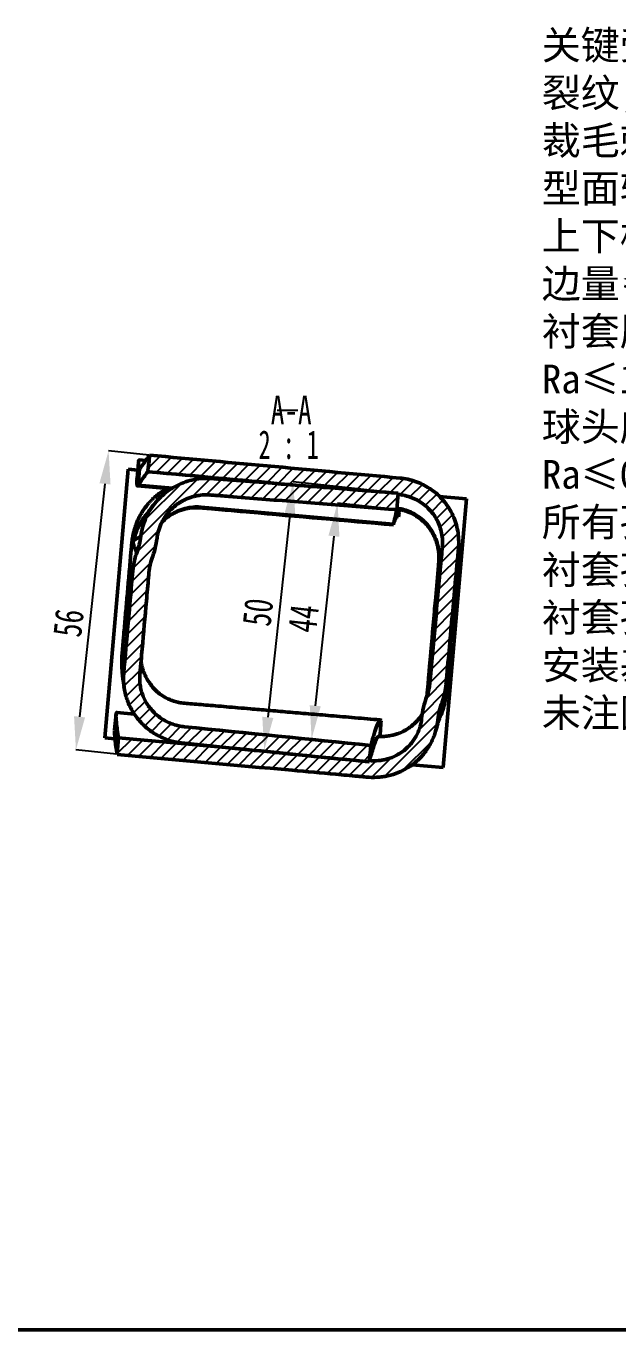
# Model space of a CAD drawing. Header units: millimetres. Extents: x 798 to 1179, y 9 to 280.
# Drawn here: x 965.2 to 1037.7, y 8.7 to 168.2 of the extents above; entities that cross this region are included whole.
import ezdxf

# ---------------------------------------------------------------- set-up
doc = ezdxf.new("R2010")
doc.units = ezdxf.units.MM
doc.header["$PDSIZE"] = -1
doc.layers.add('10', color=7, linetype='Continuous')
doc.layers.add('5', color=7, linetype='Continuous')
doc.styles.add('SLDTEXTSTYLE5', font='TXT', dxfattribs={"width": 0.7})
doc.styles.add('SLDTEXTSTYLE6', font='TXT', dxfattribs={"width": 0.62})
doc.dimstyles.new('SLDDIMSTYLE5', dxfattribs={"dimtxt": 3.5, "dimasz": 4.08, "dimexe": 0, "dimexo": 0.0625, "dimgap": 0.875, "dimtad": 1, "dimlfac": 0.5, "dimrnd": 1e-09, "dimzin": 12, "dimdsep": 46, "dimtxsty": 'SLDTEXTSTYLE5', "dimsah": 1, "dimcen": 0.09, "dimadec": 0, "dimazin": 3, "dimtfac": 1, "dimtofl": 0, "dimtmove": 0, "dimatfit": 3, "dimfxl": 1, "dimfrac": 2, "dimtolj": 1, "dimtzin": 12, "dimarcsym": 0})
pattern_1 = [(45, (789.93, 5.36), (-0.740871, 0.740871), [])]

# ---------------------------------------------------------------- blocks, each defined once
blk = doc.blocks.new('*D28')
at = {"layer": '10', "color": 0, "lineweight": -2, "transparency": 16777216}
for p, q in [((1010.55, 109.03), (1003.36, 109.83)), ((1002.91, 105.77), (1000.63, 85.04)), ((1007.37, 80.19), (1000.18, 80.98))]:
    blk.add_line(p, q, dxfattribs=at)
at = {"layer": '10', "color": 0, "lineweight": 25, "transparency": 16777216}
for points in [[(1002.24, 105.85), (1003.59, 105.7), (1003.36, 109.83)], [(999.95, 85.11), (1001.3, 84.97), (1000.18, 80.98)]]:
    blk.add_solid(points, dxfattribs=at)
at = {"layer": 'Defpoints', "color": 0, "lineweight": 25, "transparency": 16777216}
for p in [(1010.62, 109.03), (1000.18, 80.98), (1007.44, 80.18)]:
    blk.add_point(p, dxfattribs=at)
at = {"layer": '10', "color": 0, "transparency": 16777216, "insert": (997.42, 95.89), "char_height": 3.5, "attachment_point": 2, "rotation": 83.7083, "style": 'SLDTEXTSTYLE5'}
blk.add_mtext('\\A1;44', dxfattribs=at)
blk = doc.blocks.new('*D29')
at = {"layer": '10', "color": 0, "lineweight": -2, "transparency": 16777216}
for p, q in [((1010.72, 111.05), (997.94, 112.44)), ((997.5, 108.38), (994.81, 83.62)), ((1007.15, 78.17), (994.37, 79.56))]:
    blk.add_line(p, q, dxfattribs=at)
at = {"layer": '10', "color": 0, "lineweight": 25, "transparency": 16777216}
for points in [[(996.83, 108.46), (998.18, 108.31), (997.94, 112.44)], [(994.14, 83.69), (995.49, 83.54), (994.37, 79.56)]]:
    blk.add_solid(points, dxfattribs=at)
at = {"layer": 'Defpoints', "color": 0, "lineweight": 25, "transparency": 16777216}
for p in [(1010.79, 111.04), (994.37, 79.56), (1007.21, 78.16)]:
    blk.add_point(p, dxfattribs=at)
at = {"layer": '10', "color": 0, "transparency": 16777216, "insert": (991.83, 96.67), "char_height": 3.5, "attachment_point": 2, "rotation": 83.7992, "style": 'SLDTEXTSTYLE5'}
blk.add_mtext('\\A1;50', dxfattribs=at)
blk = doc.blocks.new('*D30')
at = {"layer": '10', "color": 0, "lineweight": -2, "transparency": 16777216}
for p, q in [((980.29, 115.7), (975.31, 116.24)), ((974.87, 112.18), (971.75, 83.69)), ((976.29, 79.09), (971.31, 79.63))]:
    blk.add_line(p, q, dxfattribs=at)
at = {"layer": '10', "color": 0, "lineweight": 25, "transparency": 16777216}
for points in [[(974.19, 112.26), (975.55, 112.11), (975.31, 116.24)], [(971.08, 83.76), (972.43, 83.61), (971.31, 79.63)]]:
    blk.add_solid(points, dxfattribs=at)
at = {"layer": 'Defpoints', "color": 0, "lineweight": 25, "transparency": 16777216}
for p in [(980.35, 115.69), (971.31, 79.63), (976.35, 79.08)]:
    blk.add_point(p, dxfattribs=at)
at = {"layer": '10', "color": 0, "transparency": 16777216, "insert": (968.63, 95.35), "char_height": 3.5, "attachment_point": 2, "rotation": 83.7607, "style": 'SLDTEXTSTYLE5'}
blk.add_mtext('\\A1;56', dxfattribs=at)

msp = doc.modelspace()

# ---------------------------------------------------------------- hatches: boundary and pattern name
at = {"layer": '10', "linetype": 'Continuous', "lineweight": 25}
h = msp.add_hatch(dxfattribs=at)
h.set_pattern_fill('ANSI31', color=256, scale=0.33, style=0)
h.set_pattern_definition(pattern_1)
edge = h.paths.add_edge_path(flags=0)
edge.add_spline(control_points=[(1016.15658, 85.49277), (1016.7979, 87.21491), (1016.7722, 89.11985), (1016.94016, 90.94983), (1017.13249, 93.04545), (1017.3249, 95.14106), (1017.51764, 97.23664), (1017.77856, 100.0737), (1018.43291, 102.9225), (1018.16658, 105.75905), (1018.08423, 106.63617), (1017.85063, 107.51121), (1017.4842, 108.31237), (1017.11648, 109.11638), (1016.60402, 109.86763), (1015.99015, 110.50388), (1015.37641, 111.13998), (1014.64413, 111.67831), (1013.85483, 112.07618), (1012.24613, 112.8871), (1010.34559, 112.95329), (1008.5516, 113.1179), (1006.76701, 113.28165), (1004.98241, 113.44515), (1003.19778, 113.60843), (1000.65937, 113.84068), (998.12091, 114.07249), (995.58242, 114.30394), (990.50544, 114.76684), (985.42834, 115.22833), (980.35117, 115.68915)], knot_values=[0.062856405, 0.062856405, 0.062856405, 0.062856405, 0.071459493, 0.071459493, 0.071459493, 0.081280724, 0.081280724, 0.081280724, 0.094578604, 0.094578604, 0.094578604, 0.098689117, 0.098689117, 0.098689117, 0.102815397, 0.102815397, 0.102815397, 0.106940355, 0.106940355, 0.106940355, 0.115548135, 0.115548135, 0.115548135, 0.124065869, 0.124065869, 0.124065869, 0.136181327, 0.136181327, 0.136181327, 0.160412244, 0.160412244, 0.160412244, 0.160412244], weights=[1, 1, 1, 1, 1, 1, 1, 1, 1, 1, 1, 1, 1, 1, 1, 1, 1, 1, 1, 1, 1, 1, 1, 1, 1, 1, 1, 1, 1, 1, 1], degree=3, periodic=0)
edge.add_spline(control_points=[(980.35117, 115.68915), (980.31179, 115.35727), (980.27243, 115.02524), (980.23317, 114.6932), (980.21312, 114.5236), (980.19309, 114.35401), (980.17309, 114.18441), (980.1531, 114.0148), (980.13313, 113.8452), (980.11318, 113.67559)], knot_values=[0, 0, 0, 0, 0.001519805, 0.001519805, 0.001519805, 0.002296058, 0.002296058, 0.002296058, 0.00307231, 0.00307231, 0.00307231, 0.00307231], weights=[1, 1, 1, 1, 1, 1, 1, 1, 1, 1], degree=3, periodic=0)
edge.add_spline(control_points=[(980.11318, 113.67559), (985.02327, 113.23111), (989.9333, 112.78605), (994.84322, 112.33969), (996.09998, 112.22544), (997.35673, 112.1111), (998.61347, 111.99667)], knot_values=[0, 0, 0, 0, 0.022409852, 0.022409852, 0.022409852, 0.028145938, 0.028145938, 0.028145938, 0.028145938], weights=[1, 1, 1, 1, 1, 1, 1], degree=3, periodic=0)
edge.add_spline(control_points=[(998.61347, 111.99667), (1002.67123, 111.67865), (1006.72902, 111.36102), (1010.78689, 111.04443)], knot_values=[0.018319877, 0.018319877, 0.018319877, 0.018319877, 0.036820567, 0.036820567, 0.036820567, 0.036820567], weights=[1, 1, 1, 1], degree=3, periodic=0)
edge.add_spline(control_points=[(1010.7869, 111.04443), (1010.78243, 110.99163), (1010.77796, 110.93884), (1010.77348, 110.88604)], knot_values=[0, 0, 0, 0, 0.000240844, 0.000240844, 0.000240844, 0.000240844], weights=[1, 1, 1, 1], degree=3, periodic=0)
edge.add_spline(control_points=[(1010.77348, 110.88604), (1011.37343, 110.83106), (1011.97307, 110.69153), (1012.53089, 110.46396), (1013.14769, 110.21233), (1013.73025, 109.85216), (1014.22962, 109.41126), (1014.72922, 108.97016), (1015.15936, 108.43602), (1015.48265, 107.85322), (1015.80255, 107.27654), (1016.02653, 106.63629), (1016.1369, 105.98612), (1016.52952, 103.67328), (1015.90274, 101.29874), (1015.68772, 98.9627), (1015.34671, 95.25782), (1015.00712, 91.55281), (1014.66677, 87.84787), (1014.61535, 87.28818), (1014.50159, 86.7275), (1014.30481, 86.20103)], knot_values=[0.046646898, 0.046646898, 0.046646898, 0.046646898, 0.049391089, 0.049391089, 0.049391089, 0.052406237, 0.052406237, 0.052406237, 0.055423661, 0.055423661, 0.055423661, 0.05840868, 0.05840868, 0.05840868, 0.069164375, 0.069164375, 0.069164375, 0.086215823, 0.086215823, 0.086215823, 0.088822496, 0.088822496, 0.088822496, 0.088822496], weights=[1, 1, 1, 1, 1, 1, 1, 1, 1, 1, 1, 1, 1, 1, 1, 1, 1, 1, 1, 1, 1, 1], degree=3, periodic=0)
edge.add_spline(control_points=[(1014.30481, 86.20103), (1013.97591, 85.32109), (1013.75669, 84.39237), (1013.65721, 83.45826)], knot_values=[0, 0, 0, 0, 0.004269977, 0.004269977, 0.004269977, 0.004269977], weights=[1, 1, 1, 1], degree=3, periodic=0)
edge.add_spline(control_points=[(1013.65721, 83.45826), (1013.62012, 83.10995), (1013.5506, 82.76359), (1013.45003, 82.42807), (1013.26321, 81.80476), (1012.96344, 81.20576), (1012.57769, 80.68173), (1012.18168, 80.14374), (1011.68315, 79.66953), (1011.12791, 79.29808), (1010.55709, 78.91622), (1009.90923, 78.63211), (1009.24254, 78.46727), (1008.58992, 78.30592), (1007.90082, 78.25718), (1007.23129, 78.31772)], knot_values=[0.085760728, 0.085760728, 0.085760728, 0.085760728, 0.087328025, 0.087328025, 0.087328025, 0.090244349, 0.090244349, 0.090244349, 0.093239855, 0.093239855, 0.093239855, 0.096320522, 0.096320522, 0.096320522, 0.099335425, 0.099335425, 0.099335425, 0.099335425], weights=[1, 1, 1, 1, 1, 1, 1, 1, 1, 1, 1, 1, 1, 1, 1, 1], degree=3, periodic=0)
edge.add_spline(control_points=[(1007.23129, 78.31772), (1007.22567, 78.26642), (1007.22005, 78.21512), (1007.21444, 78.16382)], knot_values=[0.000187644, 0.000187644, 0.000187644, 0.000187644, 0.000422213, 0.000422213, 0.000422213, 0.000422213], weights=[1, 1, 1, 1], degree=3, periodic=0)
edge.add_spline(control_points=[(1007.21444, 78.16382), (1002.10386, 78.68023), (996.99307, 79.19446), (991.88222, 79.70812)], knot_values=[0, 0, 0, 0, 0.023343206, 0.023343206, 0.023343206, 0.023343206], weights=[1, 1, 1, 1], degree=3, periodic=0)
edge.add_spline(control_points=[(991.88222, 79.70812), (986.75753, 80.17309), (981.63289, 80.63868), (976.50828, 81.10457)], knot_values=[0.008442304, 0.008442304, 0.008442304, 0.008442304, 0.031832057, 0.031832057, 0.031832057, 0.031832057], weights=[1, 1, 1, 1], degree=3, periodic=0)
edge.add_spline(control_points=[(976.50828, 81.10457), (976.48381, 80.79382), (976.45935, 80.483), (976.43487, 80.17219), (976.42053, 79.99013), (976.40619, 79.80808), (976.39184, 79.62602), (976.37748, 79.44397), (976.36313, 79.26191), (976.34876, 79.07986)], knot_values=[0, 0, 0, 0, 0.001417172, 0.001417172, 0.001417172, 0.002247259, 0.002247259, 0.002247259, 0.003077346, 0.003077346, 0.003077346, 0.003077346], weights=[1, 1, 1, 1, 1, 1, 1, 1, 1, 1], degree=3, periodic=0)
edge.add_spline(control_points=[(976.34876, 79.07986), (984.35783, 78.3522), (992.36695, 77.6253), (1000.37626, 76.9004), (1002.34529, 76.72219), (1004.31433, 76.5441), (1006.28338, 76.36614), (1007.29553, 76.27466), (1008.33519, 76.22015), (1009.33175, 76.41935), (1010.34163, 76.62121), (1011.32996, 77.02855), (1012.18701, 77.59957), (1012.92911, 78.09399), (1013.59594, 78.7246), (1014.12903, 79.43944), (1014.65466, 80.14428), (1015.06532, 80.95035), (1015.32554, 81.79022), (1015.47318, 82.26675), (1015.57494, 82.75989), (1015.62839, 83.2559)], knot_values=[0, 0, 0, 0, 0.036554736, 0.036554736, 0.036554736, 0.045541455, 0.045541455, 0.045541455, 0.050187763, 0.050187763, 0.050187763, 0.054909408, 0.054909408, 0.054909408, 0.058978813, 0.058978813, 0.058978813, 0.062990143, 0.062990143, 0.062990143, 0.065261565, 0.065261565, 0.065261565, 0.065261565], weights=[1, 1, 1, 1, 1, 1, 1, 1, 1, 1, 1, 1, 1, 1, 1, 1, 1, 1, 1, 1, 1, 1], degree=3, periodic=0)
edge.add_spline(control_points=[(1015.62839, 83.2559), (1015.71047, 84.01762), (1015.88921, 84.77481), (1016.15658, 85.49277)], knot_values=[0, 0, 0, 0, 0.003482393, 0.003482393, 0.003482393, 0.003482393], weights=[1, 1, 1, 1], degree=3, periodic=0)
h = msp.add_hatch(dxfattribs=at)
h.set_pattern_fill('ANSI31', color=256, scale=0.33, style=0)
h.set_pattern_definition(pattern_1)
edge = h.paths.add_edge_path(flags=0)
edge.add_spline(control_points=[(981.2418, 105.55846), (981.28344, 105.89036), (981.35352, 106.21991), (981.45082, 106.53994), (981.64947, 107.19328), (981.96722, 107.82029), (982.37414, 108.36868), (982.78559, 108.92316), (983.30095, 109.4123), (983.87427, 109.79707), (984.48709, 110.20833), (985.18561, 110.51281), (985.90417, 110.68118), (986.61717, 110.84824), (987.36802, 110.8541), (988.09807, 110.79661), (989.69769, 110.67063), (991.29732, 110.54469), (992.89696, 110.41878), (998.80319, 109.95389), (1004.70945, 109.48935), (1010.61587, 109.02687)], knot_values=[0.068331471, 0.068331471, 0.068331471, 0.068331471, 0.069821314, 0.069821314, 0.069821314, 0.072870876, 0.072870876, 0.072870876, 0.075954714, 0.075954714, 0.075954714, 0.079257079, 0.079257079, 0.079257079, 0.08253208, 0.08253208, 0.08253208, 0.089646365, 0.089646365, 0.089646365, 0.11591404, 0.11591404, 0.11591404, 0.11591404], weights=[1, 1, 1, 1, 1, 1, 1, 1, 1, 1, 1, 1, 1, 1, 1, 1, 1, 1, 1, 1, 1, 1], degree=3, periodic=0)
edge.add_spline(control_points=[(1010.61587, 109.02687), (1010.64406, 109.35909), (1010.67224, 109.69135), (1010.70041, 110.02361), (1010.71483, 110.19374), (1010.72925, 110.36388), (1010.74366, 110.53402), (1010.75808, 110.70415), (1010.77249, 110.87429), (1010.7869, 111.04443)], knot_values=[0, 0, 0, 0, 0.001515689, 0.001515689, 0.001515689, 0.00229181, 0.00229181, 0.00229181, 0.00306793, 0.00306793, 0.00306793, 0.00306793], weights=[1, 1, 1, 1, 1, 1, 1, 1, 1, 1], degree=3, periodic=0)
edge.add_spline(control_points=[(1010.78689, 111.04443), (1004.21234, 111.55738), (997.63799, 112.0729), (991.06367, 112.58874), (989.75659, 112.69129), (988.44998, 112.88723), (987.13931, 112.85371), (986.22557, 112.83034), (985.30365, 112.64586), (984.44958, 112.32021), (983.59596, 111.99473), (982.78644, 111.51883), (982.08691, 110.93124), (981.38095, 110.33826), (980.76789, 109.61415), (980.3013, 108.81897), (979.84013, 108.03306), (979.50807, 107.15587), (979.33787, 106.26068), (979.30806, 106.10386), (979.28296, 105.94607), (979.26263, 105.78774)], knot_values=[0, 0, 0, 0, 0.029975137, 0.029975137, 0.029975137, 0.035935029, 0.035935029, 0.035935029, 0.040132738, 0.040132738, 0.040132738, 0.044327354, 0.044327354, 0.044327354, 0.048562794, 0.048562794, 0.048562794, 0.052748463, 0.052748463, 0.052748463, 0.053472427, 0.053472427, 0.053472427, 0.053472427], weights=[1, 1, 1, 1, 1, 1, 1, 1, 1, 1, 1, 1, 1, 1, 1, 1, 1, 1, 1, 1, 1, 1], degree=3, periodic=0)
edge.add_spline(control_points=[(979.26263, 105.78774), (979.17296, 105.08966), (979.00148, 104.39743), (978.75478, 103.73826)], knot_values=[0, 0, 0, 0, 0.003199191, 0.003199191, 0.003199191, 0.003199191], weights=[1, 1, 1, 1], degree=3, periodic=0)
edge.add_spline(control_points=[(978.75478, 103.73826), (977.82939, 101.26568), (978.00947, 98.5085), (977.7754, 95.87882), (977.6536, 94.51041), (977.53176, 93.142), (977.41012, 91.77357), (977.28702, 90.38863), (977.03983, 88.99256), (977.17668, 87.60891), (977.26447, 86.72124), (977.51045, 85.83683), (977.89063, 85.0299), (978.2774, 84.20898), (978.8156, 83.44545), (979.45619, 82.80269), (980.1987, 82.05766), (981.10601, 81.44979), (982.07679, 81.04482), (983.03511, 80.64505), (984.08853, 80.4911), (985.1217, 80.38733), (992.48609, 79.64764), (999.85049, 78.90795), (1007.21443, 78.16375)], knot_values=[0.05019171, 0.05019171, 0.05019171, 0.05019171, 0.062307448, 0.062307448, 0.062307448, 0.068605915, 0.068605915, 0.068605915, 0.074983788, 0.074983788, 0.074983788, 0.079086867, 0.079086867, 0.079086867, 0.083262624, 0.083262624, 0.083262624, 0.088125552, 0.088125552, 0.088125552, 0.092914078, 0.092914078, 0.092914078, 0.126830662, 0.126830662, 0.126830662, 0.126830662], weights=[1, 1, 1, 1, 1, 1, 1, 1, 1, 1, 1, 1, 1, 1, 1, 1, 1, 1, 1, 1, 1, 1, 1, 1, 1], degree=3, periodic=0)
edge.add_spline(control_points=[(1007.21443, 78.16375), (1007.23423, 78.34467), (1007.25404, 78.52552), (1007.27385, 78.70637), (1007.29366, 78.88722), (1007.31348, 79.06807), (1007.3333, 79.24892), (1007.36748, 79.56081), (1007.40169, 79.87269), (1007.43591, 80.18458)], knot_values=[0, 0, 0, 0, 0.000826958, 0.000826958, 0.000826958, 0.001653916, 0.001653916, 0.001653916, 0.003080085, 0.003080085, 0.003080085, 0.003080085], weights=[1, 1, 1, 1, 1, 1, 1, 1, 1, 1], degree=3, periodic=0)
edge.add_spline(control_points=[(1007.43591, 80.18458), (1000.72874, 80.85964), (994.02126, 81.53114), (987.31376, 82.20242), (985.63045, 82.37088), (983.82587, 82.36219), (982.3273, 83.1472), (981.7381, 83.45584), (981.19236, 83.86676), (980.73468, 84.34941), (980.27663, 84.83243), (979.89449, 85.40071), (979.6235, 86.00873), (979.35411, 86.61317), (979.1855, 87.27332), (979.13604, 87.93322), (978.94266, 90.51323), (979.51796, 93.0938), (979.74732, 95.67087), (979.96555, 98.12298), (979.73916, 100.70285), (980.60911, 103.00582)], knot_values=[0, 0, 0, 0, 0.030640947, 0.030640947, 0.030640947, 0.038360137, 0.038360137, 0.038360137, 0.041303301, 0.041303301, 0.041303301, 0.044250512, 0.044250512, 0.044250512, 0.047180571, 0.047180571, 0.047180571, 0.058599174, 0.058599174, 0.058599174, 0.069471112, 0.069471112, 0.069471112, 0.069471112], weights=[1, 1, 1, 1, 1, 1, 1, 1, 1, 1, 1, 1, 1, 1, 1, 1, 1, 1, 1, 1, 1, 1], degree=3, periodic=0)
edge.add_spline(control_points=[(980.60911, 103.00582), (980.9189, 103.82589), (981.13267, 104.68865), (981.2418, 105.55846)], knot_values=[0, 0, 0, 0, 0.003984674, 0.003984674, 0.003984674, 0.003984674], weights=[1, 1, 1, 1], degree=3, periodic=0)

# ---------------------------------------------------------------- linework, layer by layer
at = {"color": 7, "linetype": 'Continuous', "lineweight": 50}
for p, q in [((979.88301, 115.05135), (979.06991, 115.12027)), ((974.85648, 81.10198), (977.72564, 113.97702)), ((978.88345, 113.87597), (977.72564, 113.97702)), ((978.97216, 113.99961), (978.79364, 112.04678)), ((978.96777, 114.84297), (978.79409, 112.85127)), ((979.11274, 113.99659), (978.9446, 112.04486)), ((978.97216, 113.99961), (979.10317, 113.98804)), ((978.8358, 111.93467), (982.98748, 111.56583)), ((983.13448, 111.66942), (978.9446, 112.04486)), ((1010.7869, 111.04443), (1010.77348, 110.88604)), ((1019.14819, 110.36187), (1015.82009, 110.65233)), ((1016.28252, 77.52688), (1019.14819, 110.36187)), ((1010.2242, 107.26489), (1010.20401, 107.16418)), ((1010.57993, 108.18982), (1010.83855, 108.16672)), ((976.22094, 84.00313), (976.03924, 82.0316)), ((978.4705, 84.01688), (976.30933, 84.21381)), ((974.85648, 81.10198), (976.09278, 80.99409)), ((976.50828, 81.10457), (991.88222, 79.70812)), ((1007.21444, 78.16382), (1007.23129, 78.31772)), ((1012.46407, 77.81979), (1016.27902, 77.48684)), ((1016.27902, 77.48684), (1016.28252, 77.52688))]:
    msp.add_line(p, q, dxfattribs=at)
at = {"lineweight": 50}
msp.add_line((798.18, 8.66), (1179, 8.66), dxfattribs=at)
at = {"color": 7, "linetype": 'Continuous', "lineweight": 50, "flags": 128}
for points in [[(1010.7869, 111.04443), (1010.74366, 110.53402), (1010.70041, 110.02361), (1010.61587, 109.02683)], [(1010.2242, 107.26489), (1007.3611, 107.51677), (986.63321, 109.3406), (986.63317, 109.3406)], [(979.41725, 107.61645), (979.17751, 107.2737), (978.78675, 106.51371), (978.47394, 105.70889), (978.35193, 105.30251), (978.32518, 105.20019), (978.32205, 105.18719), (978.32013, 105.17857), (978.31875, 105.1713), (978.31822, 105.16657), (978.31822, 105.16651), (978.31859, 105.16353), (978.32039, 105.16255), (978.36514, 105.19579), (978.58504, 105.35957), (978.88979, 105.56169), (979.26263, 105.78774), (979.26263, 105.78774)], [(1014.31826, 86.24673), (1014.4457, 87.69292), (1014.63341, 89.827), (1015.00923, 94.09568), (1015.46487, 99.27066), (1015.76095, 102.63309), (1015.76096, 102.63313), (1015.76096, 102.63313)], [(976.34876, 79.07986), (976.39184, 79.62602), (976.43487, 80.17219), (976.50825, 81.10464)], [(1007.21444, 78.16382), (1007.27385, 78.70637), (1007.3333, 79.24892), (1007.43591, 80.18458)], [(1007.97833, 80.58448), (1007.97764, 80.58271), (1007.97747, 80.58226)]]:
    msp.add_lwpolyline(points, dxfattribs=at)
at = {"color": 7, "linetype": 'Continuous', "lineweight": 50}
for points, knots in [([(978.97216, 113.99961), (978.96434, 114.20175), (978.94868, 114.60604), (978.9739, 114.95665), (979.01434, 115.12657), (979.06198, 115.10338), (979.07458, 115.09725)], [0, 0, 0, 0, 0.297676294, 0.595347298, 0.893019009, 1, 1, 1, 1]), ([(980.35117, 115.68915), (980.2065, 115.49191), (979.8026, 114.94196), (979.39815, 114.39078), (979.15284, 114.05211), (979.11274, 113.99659)], [0.14994891179, 0.14994891179, 0.14994891179, 0.14994891179, 0.1664443957, 0.1976943957, 0.2039954839, 0.2039954839, 0.2039954839, 0.2039954839]), ([(980.11318, 113.67559), (980.13313, 113.8452), (980.1531, 114.0148), (980.17309, 114.18441), (980.19309, 114.35401), (980.21312, 114.5236), (980.23317, 114.6932), (980.27243, 115.02524), (980.31179, 115.35727), (980.35126, 115.68929)], [0, 0, 0, 0, 0.000776252425, 0.000776252425, 0.000776252425, 0.00155250485, 0.00155250485, 0.00155250485, 0.003072310111, 0.003072310111, 0.003072310111, 0.003072310111]), ([(980.35117, 115.68915), (990.57173, 114.7615), (1000.79217, 113.83109), (1011.65027, 112.83332), (1012.27411, 112.69894), (1013.18723, 112.38207), (1013.4878, 112.2571), (1014.08077, 111.96552), (1014.36732, 111.80165), (1014.91422, 111.44262), (1015.1757, 111.24686), (1015.67449, 110.82249), (1015.91317, 110.59234), (1016.58098, 109.86177), (1016.95817, 109.32835), (1017.42281, 108.45926), (1017.56102, 108.15621), (1017.79571, 107.54261), (1017.89326, 107.23052), (1018.04951, 106.59596), (1018.1082, 106.27349), (1018.18546, 105.61781), (1018.20347, 105.28704), (1018.19995, 104.79602), (1018.19374, 104.63273), (1018.17137, 104.30691), (1018.15469, 104.14442), (1018.10951, 103.65657), (1018.01924, 102.68088), (1017.92918, 101.70516), (1017.62927, 98.45276), (1017.39012, 95.85079), (1017.03173, 91.94778), (1016.91236, 90.64677), (1016.76307, 89.02052), (1016.71828, 88.53264), (1016.67347, 88.04477), (1016.64359, 87.71953), (1016.63026, 87.55661), (1016.53801, 86.74665), (1016.38737, 86.1125), (1016.15658, 85.49277)], [0, 0, 0, 0, 0.5, 0.5, 0.53125, 0.53125, 0.546875, 0.546875, 0.5625, 0.5625, 0.578125, 0.578125, 0.59375, 0.59375, 0.625, 0.625, 0.640625, 0.640625, 0.65625, 0.65625, 0.671875, 0.671875, 0.6875, 0.6875, 0.6953125, 0.6953125, 0.703125, 0.703125, 0.71875, 0.75, 0.75, 0.875, 0.875, 0.9375, 0.9375, 0.953125, 0.9609375, 0.9609375, 0.96875, 0.96875, 1, 1, 1, 1]), ([(980.11318, 113.67559), (979.96138, 113.4643), (979.52238, 112.85391), (979.15469, 112.34167), (978.9446, 112.04486)], [0.95340990178, 0.95340990178, 0.95340990178, 0.95340990178, 0.96875, 1, 1, 1, 1]), ([(979.11274, 113.99659), (979.10506, 113.98626), (979.0897, 113.9656), (979.0691, 113.94213), (979.0503, 113.92419), (979.03349, 113.91237), (979.01864, 113.90657), (979.00578, 113.90682), (978.99493, 113.91315), (978.98608, 113.92549), (978.97931, 113.94397), (978.97443, 113.96802), (978.97292, 113.98908), (978.97216, 113.99961)], [0, 0, 0, 0, 0.090668861, 0.181482225, 0.272407871, 0.3634136, 0.454467248, 0.545536685, 0.636589833, 0.727594665, 0.818519219, 0.909331601, 1, 1, 1, 1]), ([(978.79364, 112.04678), (978.78607, 112.25625), (978.77408, 112.58846), (978.79215, 112.76243), (978.79882, 112.82671)], [0, 0, 0, 0, 0.63053532, 1, 1, 1, 1]), ([(1010.78689, 111.04443), (1004.92275, 111.50195), (999.05877, 111.96157), (991.72882, 112.53654), (990.07959, 112.66594), (988.43036, 112.79539), (988.06386, 112.82415), (987.88073, 112.8402), (987.32973, 112.8648), (986.95899, 112.85539), (985.86652, 112.75265), (985.15725, 112.58821), (983.77711, 112.06558), (983.13619, 111.71847), (982.24858, 111.07395), (981.9635, 110.83632), (981.43427, 110.33112), (981.1884, 110.06266), (980.73398, 109.49422), (980.52543, 109.19423), (980.14698, 108.56155), (979.98049, 108.2345), (979.69455, 107.56474), (979.57468, 107.22116), (979.3822, 106.51619), (979.30951, 106.15272), (979.26263, 105.78774)], [0, 0, 0, 0, 0.5, 0.5, 0.625, 0.640625, 0.640625, 0.65625, 0.65625, 0.6875, 0.6875, 0.75, 0.75, 0.8125, 0.8125, 0.84375, 0.84375, 0.875, 0.875, 0.90625, 0.90625, 0.9375, 0.9375, 0.96875, 0.96875, 1, 1, 1, 1]), ([(982.49066, 111.60997), (982.28375, 111.49447), (981.89202, 111.27581), (981.39303, 110.91861), (980.99854, 110.59631), (980.69482, 110.31771), (980.4429, 110.06498), (980.13092, 109.72402), (979.77599, 109.28151), (979.45176, 108.80188), (979.19878, 108.37057), (978.99051, 107.96855), (978.80215, 107.55163), (978.62374, 107.09038), (978.46055, 106.57958), (978.34534, 106.12255), (978.26581, 105.72997), (978.21442, 105.4288), (978.16634, 105.08277), (978.13384, 104.7337), (978.10388, 104.39668), (978.07183, 104.03499), (978.01844, 103.42768), (977.9414, 102.54731), (977.84557, 101.45278), (977.74989, 100.35912), (977.65531, 99.27782), (977.5314, 97.86109), (977.37723, 96.09843), (977.23971, 94.52623), (977.14785, 93.47512), (977.10172, 92.94709), (977.06008, 92.46998), (977.02585, 92.07542), (976.99775, 91.74918), (976.97277, 91.45185), (976.9447, 91.12091), (976.92846, 90.78686), (976.92288, 90.50587), (976.9232, 90.22791), (976.92866, 89.98288), (976.93681, 89.77285), (976.94636, 89.59132), (976.95719, 89.42154), (976.97124, 89.23346), (976.99053, 89.01192), (977.01641, 88.75328), (977.05041, 88.45365), (977.09397, 88.10906), (977.14951, 87.71287), (977.19547, 87.40264), (977.22552, 87.21759), (977.23017, 87.18897)], [0, 0, 0, 0, 0.01765204, 0.033419149, 0.046507022, 0.05707603, 0.066909203, 0.076930165, 0.097645413, 0.119441071, 0.134661378, 0.150780826, 0.169892484, 0.192516272, 0.218774687, 0.248781299, 0.26522728, 0.282099422, 0.297639067, 0.308511522, 0.318880899, 0.328934601, 0.338886847, 0.365973292, 0.392883834, 0.419488021, 0.445729421, 0.471556694, 0.522145847, 0.57345914, 0.58649118, 0.599541897, 0.612411339, 0.621971156, 0.631742926, 0.641980979, 0.652906242, 0.672231373, 0.693888095, 0.714454079, 0.73312014, 0.74988282, 0.764742988, 0.779668401, 0.798352803, 0.820900921, 0.84733178, 0.877664052, 0.911918719, 0.950117654, 0.992282733, 1, 1, 1, 1]), ([(1010.61587, 109.02687), (1005.26627, 109.44575), (999.91682, 109.86634), (993.23003, 110.39255), (991.89268, 110.49782), (989.88665, 110.65576), (989.0508, 110.72158), (988.21496, 110.7874), (987.88062, 110.81373), (987.71334, 110.82909), (987.21276, 110.85088), (986.88053, 110.83727), (986.38433, 110.7759), (986.21928, 110.74867), (985.88993, 110.6802), (985.7258, 110.63891), (985.2441, 110.49656), (984.93386, 110.37667), (984.48448, 110.16011), (984.33738, 110.08177), (984.04862, 109.91254), (983.90635, 109.8212), (983.49297, 109.53114), (983.23647, 109.31773), (982.76079, 108.8517), (982.54108, 108.59829), (982.14382, 108.05286), (981.97065, 107.7673), (981.6729, 107.17163), (981.54845, 106.86142), (981.35205, 106.21468), (981.28315, 105.88809), (981.2418, 105.55846)], [0, 0, 0, 0, 0.5, 0.5, 0.625, 0.625, 0.6875, 0.703125, 0.703125, 0.71875, 0.71875, 0.75, 0.75, 0.765625, 0.765625, 0.78125, 0.78125, 0.8125, 0.8125, 0.828125, 0.828125, 0.84375, 0.84375, 0.875, 0.875, 0.90625, 0.90625, 0.9375, 0.9375, 0.96875, 0.96875, 1, 1, 1, 1]), ([(1010.77348, 110.88604), (1010.91786, 110.87281), (1011.06167, 110.85646), (1011.34709, 110.8115), (1011.48887, 110.78384), (1011.9114, 110.68528), (1012.18937, 110.59895), (1012.73755, 110.38303), (1013.00235, 110.25531), (1013.50758, 109.965), (1013.74911, 109.80194), (1014.20922, 109.43882), (1014.42788, 109.23801), (1014.82748, 108.81224), (1015.01047, 108.58583), (1015.34266, 108.10585), (1015.49289, 107.84991), (1015.75059, 107.32314), (1015.8586, 107.05245), (1016.0341, 106.49687), (1016.10179, 106.21078), (1016.19375, 105.62879), (1016.2172, 105.33924), (1016.22082, 104.90693), (1016.21675, 104.76316), (1016.19824, 104.47629), (1016.18328, 104.33322), (1016.14351, 103.90368), (1016.01103, 102.47189), (1015.87902, 101.04007), (1015.56252, 97.60367), (1015.35202, 95.3127), (1015.03654, 91.87621), (1014.93144, 90.73071), (1014.77372, 89.01246), (1014.72114, 88.43971), (1014.65537, 87.72378), (1014.64171, 87.58072), (1014.60108, 87.29799), (1014.57577, 87.15789), (1014.48502, 86.74136), (1014.40485, 86.46867), (1014.30481, 86.20103)], [0, 0, 0, 0, 0.015625, 0.015625, 0.03125, 0.03125, 0.0625, 0.0625, 0.09375, 0.09375, 0.125, 0.125, 0.15625, 0.15625, 0.1875, 0.1875, 0.21875, 0.21875, 0.25, 0.25, 0.28125, 0.28125, 0.3125, 0.3125, 0.328125, 0.328125, 0.34375, 0.34375, 0.375, 0.5, 0.5, 0.75, 0.75, 0.875, 0.875, 0.9375, 0.9375, 0.953125, 0.953125, 0.96875, 0.96875, 1, 1, 1, 1]), ([(978.75478, 103.73826), (978.65543, 104.01653), (978.50633, 104.43414), (978.37048, 104.82774), (978.32253, 105.0148), (978.31548, 105.15034), (978.31592, 105.15761), (978.31697, 105.16522), (978.31929, 105.1775), (978.32924, 105.2217), (978.37527, 105.40485), (978.50099, 105.84501), (978.74816, 106.51612), (979.20721, 107.41894), (979.61469, 108.10005), (979.96078, 108.45737), (979.9967, 108.49445)], [0, 0, 0, 0, 0.365799137, 0.548961072, 0.732091026, 0.73533057, 0.737176185, 0.738549722, 0.739462293, 0.741422965, 0.748975, 0.778372409, 0.837353548, 0.896955479, 0.989305322, 1, 1, 1, 1]), ([(980.8277, 109.60625), (980.77356, 109.53526), (980.59765, 109.30459), (980.33083, 108.94987), (980.03166, 108.54513), (979.77231, 108.18317), (979.56486, 107.88489), (979.44501, 107.70198), (979.39786, 107.63003)], [0, 0, 0, 0, 0.098768753, 0.320915515, 0.52645033, 0.715488315, 0.888088568, 1, 1, 1, 1]), ([(986.63317, 109.3406), (986.63315, 109.3406), (986.39681, 109.35853), (985.82226, 109.37073), (984.90977, 109.2521), (983.93231, 108.95445), (983.01497, 108.48667), (982.30516, 107.99328), (981.95097, 107.6138), (981.83272, 107.4871)], [0, 0, 0, 0, 0.000007393, 0.13311248, 0.321159014, 0.514862747, 0.705593422, 0.901699422, 1, 1, 1, 1]), ([(981.83272, 107.48712), (981.93659, 107.59162), (982.17461, 107.83111), (982.58341, 108.15557), (983.04414, 108.46329), (983.5345, 108.72248), (984.05502, 108.93683), (984.6007, 109.10337), (985.11775, 109.21031), (985.60531, 109.26493), (986.16912, 109.26331), (986.95796, 109.22459), (988.14725, 109.12057), (990.06308, 108.94098), (997.47851, 108.29447), (1004.33294, 107.68243), (1010.20294, 107.15828)], [0, 0, 0, 0, 0.015286125, 0.035031054, 0.054091533, 0.072823908, 0.092655834, 0.112560741, 0.132133884, 0.147441064, 0.163849809, 0.190561786, 0.229298618, 0.287466901, 0.389800407, 1, 1, 1, 1]), ([(1010.62012, 109.07696), (1010.63967, 109.07463), (1010.87407, 109.04662), (1011.23791, 108.98086), (1011.73411, 108.86213), (1012.17432, 108.68913), (1012.65225, 108.45826), (1013.13467, 108.16441), (1013.59904, 107.81926), (1014.02649, 107.43514), (1014.40753, 107.02239), (1014.74002, 106.58576), (1015.02791, 106.1153), (1015.27506, 105.60614), (1015.47966, 105.05992), (1015.63476, 104.4929), (1015.73647, 103.91986), (1015.78487, 103.35629), (1015.77744, 102.83757), (1015.74965, 102.51003), (1015.73709, 102.36214)], [0, 0, 0, 0, 0.006291824, 0.075443577, 0.118024524, 0.169174006, 0.226211292, 0.287518893, 0.349364144, 0.410851141, 0.470879323, 0.528602012, 0.585932844, 0.646829968, 0.70918195, 0.77205984, 0.834423191, 0.894935617, 0.95255912, 1, 1, 1, 1]), ([(1015.76096, 102.63313), (1015.76096, 102.63314), (1015.77325, 102.7667), (1015.7899, 103.03155), (1015.79008, 103.56119), (1015.71925, 104.29625), (1015.49163, 105.2182), (1015.09108, 106.14847), (1014.53676, 107.00447), (1013.85619, 107.74425), (1013.0513, 108.36366), (1012.19348, 108.80807), (1011.37352, 109.09038), (1010.85615, 109.15958), (1010.6297, 109.18986)], [0, 0, 0, 0, 0.000004252, 0.043482964, 0.087044466, 0.175386749, 0.284980158, 0.397530607, 0.505190026, 0.615981336, 0.722406551, 0.832170002, 0.92654033, 1, 1, 1, 1]), ([(1010.9409, 109.0243), (1010.92697, 108.90973), (1010.89476, 108.64472), (1010.8589, 108.33981), (1010.83855, 108.16671)], [0, 0, 0, 0, 0.432296038, 1, 1, 1, 1]), ([(1010.22824, 107.26795), (1010.28229, 107.44925), (1010.38493, 107.76836), (1010.52097, 108.10803), (1010.63825, 108.30753), (1010.75141, 108.37699), (1010.81099, 108.27769), (1010.83855, 108.16671)], [0, 0, 0, 0, 0.125, 0.25, 0.375, 0.5, 0.6803787773, 0.6803787773, 0.6803787773, 0.6803787773]), ([(1018.17468, 105.32623), (1018.18808, 105.21901), (1018.234, 104.85149), (1018.22492, 104.10761), (1018.11241, 103.09427), (1018.00435, 101.93573), (1017.88741, 100.70983), (1017.76932, 99.43635), (1017.64985, 98.1314), (1017.52966, 96.79814), (1017.40798, 95.42912), (1017.287, 94.04806), (1017.1681, 92.6714), (1017.05163, 91.30197), (1016.93692, 89.93492), (1016.83563, 88.69426), (1016.74403, 87.58856), (1016.67437, 86.61093), (1016.56987, 85.65609), (1016.3414, 84.76078), (1016.10176, 84.0684), (1015.91901, 83.70218), (1015.8619, 83.58773)], [0, 0, 0, 0, 0.018743918, 0.064247495, 0.120322131, 0.176783427, 0.234428055, 0.29248239, 0.348898276, 0.405698036, 0.463707284, 0.522134157, 0.579115252, 0.636491983, 0.695116525, 0.754172239, 0.798794272, 0.843605411, 0.889030747, 0.935046407, 0.979701007, 1, 1, 1, 1]), ([(1007.21443, 78.16375), (1003.05448, 78.58416), (998.89439, 79.00306), (992.65415, 79.63058), (990.57406, 79.83961), (987.45392, 80.15307), (986.15386, 80.28366), (984.85379, 80.41424), (984.46377, 80.45341), (984.33357, 80.46555), (984.07475, 80.49719), (983.94601, 80.51612), (983.30566, 80.62627), (982.80402, 80.76361), (982.06762, 81.04405), (981.82505, 81.15026), (981.35716, 81.38267), (981.13026, 81.50938), (980.47022, 81.92031), (980.05761, 82.23513), (979.48159, 82.7713), (979.29661, 82.96122), (978.95005, 83.35381), (978.78728, 83.55749), (978.48254, 83.97946), (978.34057, 84.19776), (978.0778, 84.64924), (977.95664, 84.88331), (977.62896, 85.60297), (977.46133, 86.09681), (977.28375, 86.85802), (977.23704, 87.1152), (977.16951, 87.63675), (977.14893, 87.90081), (977.13476, 88.42453), (977.14094, 88.68565), (977.1697, 89.07624), (977.18228, 89.20627), (977.20533, 89.46644), (977.26297, 90.11687), (977.32071, 90.7673), (977.55186, 93.369), (977.73731, 95.45032), (978.01509, 98.57234), (978.10764, 99.61302), (978.22306, 100.9139), (978.24613, 101.17408), (978.28072, 101.56435), (978.29117, 101.69458), (978.31835, 101.95421), (978.33516, 102.08358), (978.43543, 102.72827), (978.56719, 103.23704), (978.75478, 103.73826)], [0, 0, 0, 0, 0.25, 0.25, 0.375, 0.375, 0.4375, 0.453125, 0.453125, 0.4609375, 0.4609375, 0.46875, 0.46875, 0.5, 0.5, 0.515625, 0.515625, 0.53125, 0.53125, 0.5625, 0.5625, 0.578125, 0.578125, 0.59375, 0.59375, 0.609375, 0.609375, 0.625, 0.625, 0.65625, 0.65625, 0.671875, 0.671875, 0.6875, 0.6875, 0.703125, 0.703125, 0.7109375, 0.7109375, 0.71875, 0.75, 0.75, 0.875, 0.875, 0.9375, 0.9375, 0.953125, 0.953125, 0.9609375, 0.9609375, 0.96875, 0.96875, 1, 1, 1, 1]), ([(1007.43586, 80.18451), (999.83246, 80.94986), (992.2286, 81.71062), (984.50594, 82.4834), (984.38734, 82.49643), (984.15182, 82.53127), (984.03471, 82.55214), (983.68535, 82.6251), (983.45505, 82.68754), (982.99969, 82.83999), (982.77462, 82.93006), (982.33018, 83.14014), (982.11081, 83.2605), (981.48598, 83.65428), (981.10485, 83.96373), (980.41651, 84.68057), (980.1222, 85.07482), (979.75797, 85.71612), (979.64885, 85.94008), (979.46084, 86.39826), (979.38215, 86.63122), (979.25449, 87.10469), (979.20562, 87.34521), (979.13898, 87.83413), (979.12142, 88.0837), (979.11958, 88.45392), (979.12297, 88.57701), (979.13761, 88.82257), (979.1496, 88.94498), (979.18213, 89.31249), (979.24726, 90.0475), (979.31252, 90.7825), (979.53019, 93.23248), (979.70478, 95.19243), (979.96634, 98.13239), (980.05349, 99.11238), (980.16221, 100.3374), (980.19481, 100.70491), (980.22739, 101.07242), (980.2491, 101.31742), (980.25895, 101.44006), (980.31993, 102.05172), (980.43055, 102.53312), (980.60911, 103.00582)], [0, 0, 0, 0, 0.5, 0.5, 0.5078125, 0.5078125, 0.515625, 0.515625, 0.53125, 0.53125, 0.546875, 0.546875, 0.5625, 0.5625, 0.59375, 0.59375, 0.625, 0.625, 0.640625, 0.640625, 0.65625, 0.65625, 0.671875, 0.671875, 0.6875, 0.6875, 0.6953125, 0.6953125, 0.703125, 0.703125, 0.71875, 0.75, 0.75, 0.875, 0.875, 0.9375, 0.9375, 0.953125, 0.9609375, 0.9609375, 0.96875, 0.96875, 1, 1, 1, 1]), ([(1015.35445, 98.01659), (1015.33238, 97.77965), (1015.21045, 96.47049), (1014.91508, 93.01528), (1014.58651, 89.32508), (1014.35613, 86.70737), (1014.31444, 86.23377)], [0, 0, 0, 0, 0.060363984, 0.333522595, 0.879420939, 1, 1, 1, 1]), ([(980.50944, 87.61127), (980.42896, 87.70828), (980.13099, 88.06743), (979.82208, 88.65729), (979.54315, 89.3385), (979.37534, 89.88655), (979.31143, 90.25975), (979.28162, 90.4338)], [0, 0, 0, 0, 0.122210872, 0.452443748, 0.642980998, 0.83349854, 1, 1, 1, 1]), ([(1008.56953, 83.30231), (1007.53852, 83.39022), (1005.53228, 83.5613), (1002.61031, 83.8105), (999.86516, 84.04461), (997.30355, 84.26303), (994.92838, 84.4655), (992.90083, 84.63828), (991.19241, 84.78379), (989.77408, 84.90461), (988.45569, 85.0167), (987.2351, 85.12096), (986.10956, 85.21535), (985.11883, 85.3038), (984.29482, 85.36228), (983.5923, 85.50358), (982.98352, 85.6988), (982.44077, 85.94245), (981.97099, 86.20745), (981.61784, 86.45171), (981.36301, 86.65586), (981.18215, 86.81517), (980.99529, 86.99744), (980.81067, 87.19825), (980.64134, 87.40325), (980.53658, 87.53939), (980.49488, 87.59975), (980.49485, 87.59979)], [0, 0, 0, 0, 0.099592225, 0.193795034, 0.282254194, 0.364769382, 0.441248633, 0.511707792, 0.560655369, 0.606319861, 0.648767111, 0.688074499, 0.72432084, 0.757584752, 0.783987188, 0.803885645, 0.826779709, 0.845999254, 0.862001901, 0.880491987, 0.888746039, 0.899048642, 0.916695778, 0.939263233, 0.966984758, 0.999980716, 1, 1, 1, 1]), ([(1016.06448, 84.32892), (1016.09168, 84.45311), (1016.14424, 84.69315), (1016.21861, 85.06301), (1016.28418, 85.40533), (1016.33955, 85.70749), (1016.38404, 85.95848), (1016.42248, 86.18082), (1016.46048, 86.40526), (1016.504, 86.66901), (1016.53877, 86.8833), (1016.55911, 87.01318), (1016.563, 87.03802)], [0, 0, 0, 0, 0.158037631, 0.305449278, 0.43399623, 0.543723174, 0.634647227, 0.702136833, 0.780821265, 0.871936493, 0.975512862, 1, 1, 1, 1]), ([(1016.15658, 85.49277), (1016.14292, 85.2345), (1016.12243, 84.84699), (1016.05861, 84.39023), (1016.02781, 84.19955), (1016.00751, 84.09566), (1016.01029, 84.10293), (1016.01357, 84.11493), (1016.01774, 84.13099), (1016.02444, 84.15759), (1016.04083, 84.22428), (1016.05417, 84.28347), (1016.06441, 84.32893)], [0, 0, 0, 0, 0.467221731, 0.701039132, 0.934823351, 0.968866075, 0.975632982, 0.978743437, 0.981257297, 0.983782434, 0.987543739, 1, 1, 1, 1]), ([(976.30938, 84.21345), (976.30913, 84.21363), (976.27327, 84.2388), (976.23892, 84.14388), (976.20763, 83.91963), (976.21873, 83.50755), (976.27058, 82.90867), (976.36475, 82.11469), (976.46042, 81.44133), (976.50825, 81.10464)], [0, 0, 0, 0, 0.001118248, 0.157394248, 0.313679318, 0.469964127, 0.646634827, 0.823313139, 1, 1, 1, 1]), ([(976.34877, 79.0798), (983.4981, 78.4303), (992.43483, 77.61913), (1002.26546, 76.72939), (1004.94656, 76.48697), (1006.06369, 76.38599), (1006.39883, 76.3557), (1006.73397, 76.32542), (1006.95739, 76.30523), (1007.06912, 76.29437), (1007.62752, 76.25308), (1008.07359, 76.25773), (1008.74171, 76.32104), (1008.96425, 76.35154), (1009.40899, 76.43192), (1009.6302, 76.48173), (1010.27977, 76.65694), (1010.69844, 76.80852), (1011.30519, 77.08732), (1011.50388, 77.18889), (1011.89392, 77.40974), (1012.08597, 77.52951), (1012.64588, 77.9132), (1012.99231, 78.19733), (1013.47288, 78.66476), (1013.62653, 78.82748), (1013.92047, 79.16701), (1014.06124, 79.34451), (1014.45933, 79.89429), (1014.68946, 80.27876), (1014.98371, 80.88139), (1015.07324, 81.08662), (1015.23486, 81.50595), (1015.30722, 81.72107), (1015.49494, 82.37267), (1015.58055, 82.81195), (1015.62839, 83.2559)], [0, 0, 0, 0, 0.5, 0.625, 0.6875, 0.6875, 0.703125, 0.7109375, 0.7109375, 0.71875, 0.71875, 0.75, 0.75, 0.765625, 0.765625, 0.78125, 0.78125, 0.8125, 0.8125, 0.828125, 0.828125, 0.84375, 0.84375, 0.875, 0.875, 0.890625, 0.890625, 0.90625, 0.90625, 0.9375, 0.9375, 0.953125, 0.953125, 0.96875, 0.96875, 1, 1, 1, 1]), ([(1007.23129, 78.31772), (1007.61306, 78.2832), (1007.99243, 78.2824), (1008.55757, 78.33644), (1008.74531, 78.3633), (1009.11952, 78.43514), (1009.30687, 78.48044), (1009.85605, 78.64127), (1010.20765, 78.78147), (1010.71321, 79.04131), (1010.87806, 79.13625), (1011.20014, 79.34341), (1011.35633, 79.45505), (1011.80349, 79.80865), (1012.07621, 80.07099), (1012.44643, 80.50522), (1012.56391, 80.65773), (1012.78177, 80.97211), (1012.88207, 81.13361), (1013.15783, 81.63068), (1013.30842, 81.97867), (1013.48201, 82.52677), (1013.53051, 82.71234), (1013.60799, 83.08384), (1013.63722, 83.27057), (1013.65721, 83.45826)], [0, 0, 0, 0, 0.125, 0.125, 0.1875, 0.1875, 0.25, 0.25, 0.375, 0.375, 0.4375, 0.4375, 0.5, 0.5, 0.625, 0.625, 0.6875, 0.6875, 0.75, 0.75, 0.875, 0.875, 0.9375, 0.9375, 1, 1, 1, 1]), ([(1007.43591, 80.18458), (1007.72179, 81.24507), (1008.22101, 82.88228), (1008.56589, 83.42275), (1008.66812, 83.2422), (1008.68428, 83.19038)], [0.0477896502, 0.0477896502, 0.0477896502, 0.0477896502, 0.1096869335, 0.1721869335, 0.1868972832, 0.1868972832, 0.1868972832, 0.1868972832]), ([(1013.76069, 84.06668), (1013.70393, 83.97415), (1013.55849, 83.73708), (1013.22916, 83.31197), (1012.78162, 82.84258), (1012.28173, 82.42887), (1011.79877, 82.10878), (1011.41864, 81.90357), (1011.14593, 81.77761), (1010.92061, 81.68274), (1010.60882, 81.5676), (1010.14963, 81.43296), (1009.68553, 81.3432), (1009.25903, 81.29514), (1008.91115, 81.27695), (1008.6091, 81.27545), (1008.42387, 81.29077), (1008.36531, 81.29562)], [0, 0, 0, 0, 0.074059339, 0.189758294, 0.320203875, 0.442694312, 0.539993005, 0.612711396, 0.640478334, 0.66412346, 0.706663067, 0.7668129, 0.845626834, 0.88560603, 0.929526371, 0.97771759, 1, 1, 1, 1]), ([(1008.56108, 81.28257), (1008.56999, 81.4256), (1008.5922, 81.78229), (1008.63295, 82.41645), (1008.66715, 82.93202), (1008.68428, 83.19038)], [0, 0, 0, 0, 0.250357845, 0.62434394, 1, 1, 1, 1]), ([(1015.36718, 81.92821), (1015.41441, 82.09045), (1015.51258, 82.4277), (1015.63933, 82.84815), (1015.74759, 83.2045), (1015.83052, 83.47827), (1015.88987, 83.68198), (1015.92879, 83.82538), (1015.94969, 83.91325), (1015.95759, 83.95657), (1015.95302, 83.95648), (1015.95153, 83.95645)], [0, 0, 0, 0, 0.139708622, 0.290419041, 0.429550908, 0.557375889, 0.67405404, 0.779751596, 0.87467282, 0.95916794, 1, 1, 1, 1]), ([(1016.07118, 84.35952), (1016.06043, 84.3104), (1016.04307, 84.23109), (1016.02125, 84.14375), (1016.01076, 84.10302), (1016.00475, 84.08065), (1015.99596, 84.04984), (1015.98254, 84.01158), (1015.92976, 83.87263), (1015.82826, 83.64208), (1015.68969, 83.37434), (1015.62839, 83.2559)], [0, 0, 0, 0, 0.01388225, 0.022413669, 0.026324734, 0.031286169, 0.03826091, 0.067559656, 0.182241857, 0.638259164, 1, 1, 1, 1]), ([(976.0445, 82.01108), (976.04015, 81.98518), (976.02297, 81.88282), (976.04063, 81.51312), (976.09735, 80.8969), (976.1987, 80.0935), (976.29874, 79.41775), (976.34876, 79.07986)], [0, 0, 0, 0, 0.076414529, 0.301973973, 0.534637635, 0.767312368, 1, 1, 1, 1]), ([(1008.4792, 81.28725), (1008.45599, 81.31038), (1008.40595, 81.36025), (1008.29322, 81.2503), (1008.15067, 81.00169), (1007.97282, 80.58538), (1007.75688, 79.97993), (1007.50914, 79.20038), (1007.32456, 78.55041), (1007.2359, 78.2382)], [0, 0, 0, 0, 0.119878691, 0.258559194, 0.396583306, 0.53414133, 0.693546669, 0.852798754, 1, 1, 1, 1])]:
    msp.add_open_spline(points, degree=3, knots=knots, dxfattribs=at)
for points in [[(980.11317, 113.67551), (986.28007, 113.11736), (992.44687, 112.55817), (998.61347, 111.99667)], [(978.9446, 112.04486), (978.92145, 112.00809), (978.88038, 111.95285), (978.83452, 111.92544), (978.80459, 111.95372), (978.79544, 112.00963), (978.79364, 112.04678)], [(1010.78689, 111.04443), (1006.72903, 111.36102), (1002.67123, 111.67865), (998.61347, 111.99667)], [(1010.61587, 109.02687), (1010.45226, 108.32449), (1010.31883, 107.73374), (1010.2242, 107.26489)], [(979.26263, 105.78774), (979.17236, 105.085), (979.00313, 104.40183), (978.75478, 103.73826)], [(981.2418, 105.55846), (981.13191, 104.68255), (980.92107, 103.83165), (980.60911, 103.00582)], [(1013.65721, 83.45826), (1013.75748, 84.39981), (1013.97329, 85.31408), (1014.30481, 86.20103)], [(1015.62839, 83.2559), (1015.71111, 84.02357), (1015.88712, 84.7692), (1016.15658, 85.49277)], [(1007.97749, 80.58241), (1007.77168, 80.08183), (1007.51968, 79.32553), (1007.23129, 78.31772)], [(1007.21443, 78.16375), (1002.1039, 78.68022), (996.99309, 79.19446), (991.88222, 79.70812)]]:
    msp.add_open_spline(points, degree=3, dxfattribs=at)
at = {"layer": '10', "color": 0}
msp.add_line((995.97431, 121.20154), (998.50569, 121.20154), dxfattribs=at)
at = {"layer": '5', "color": 7, "lineweight": 25}
msp.add_line((798.18, 8.66), (1179, 8.66), dxfattribs=at)

# ---------------------------------------------------------------- texts
at = {"lineweight": 25, "insert": (1028.37645, 167.61241), "char_height": 3.5, "attachment_point": 1}
msp.add_mtext_dynamic_manual_height_columns('{\\fSimSun|b0|i0|c134|p2;关键受力区（衬套孔、球头座、主截面过渡处）无暗裂、微裂纹；壁厚减薄率：主承力截面}≤15%t{\\fSimSun|b0|i0|c134|p2;，一般区域}≤20%t{\\fSimSun|b0|i0|c134|p2;；冲裁毛刺}≤10%t{\\fSimSun|b0|i0|c134|p2;且}≤0.3mm{\\fSimSun|b0|i0|c134|p2;，统一朝向内腔。^J型面轮廓度}≤0.5mm/100mm{\\fSimSun|b0|i0|c134|p2;，臂体整体平面度}≤1.0mm{\\fSimSun|b0|i0|c134|p2;。^J上下板扣合搭接量\\fSimSun|b0|i0|c0|p2;≥}1.5t{\\fSimSun|b0|i0|c134|p2;且\\fSimSun|b0|i0|c0|p2;≥}3mm{\\fSimSun|b0|i0|c134|p2;，贴合局部间隙}≤0.3mm{\\fSimSun|b0|i0|c134|p2;，错边量}≤0.5mm{\\fSimSun|b0|i0|c134|p2;；无虚扣、开裂、回弹张开。\\P衬套压装孔：铰孔后孔径公差 H7，圆柱度≤0.05mm，Ra≤1.6μm；冲压翻边孔按 H9，Ra≤6.3μm。^J球头座压装孔：孔径公差 H7，圆柱度≤0.03mm，Ra≤0.8μm；孔轴线与端面垂直度≤0.05mm。^J所有孔口倒角 C0.5~C1，去毛刺飞边。\\P衬套孔 - 球头孔中心距：±0.5mm；两衬套孔中心距：±0.4mm。^J衬套孔同轴度≤φ0.3mm；球头孔位置度≤φ0.2mm。^J安装基准面平面度≤0.3mm/100mm。\\P未注圆角R：12}', width=128.4816554, gutter_width=5.775, heights=[104.43989], dxfattribs=at)
at = {"layer": '10', "color": 0, "char_height": 3.5, "attachment_point": 2}
for s, insert, style in [('A-A', (997.67794, 122.97275), 'SLDTEXTSTYLE5'), ('2 : 1', (997.37602, 118.73902), 'SLDTEXTSTYLE6')]:
    msp.add_mtext(s, dxfattribs=dict(at, insert=insert, style=style))

# ---------------------------------------------------------------- dimensions: what is measured, and where the dimension line sits
at = {"layer": '10'}
for base, p1, p2, angle, text, picture, middle in [((971.31124, 79.63057), (980.35122, 115.68922), (976.34877, 79.07983), 83.7607206, '56', '*D30', (972.97741, 94.8706)), ((994.37184, 79.55911), (1010.78689, 111.04443), (1007.21443, 78.16377), 83.7991733, '50', '*D29', (996.17968, 96.19837)), ((1000.18176, 80.98434), (1010.61587, 109.02685), (1007.43588, 80.18454), 83.7083084, '44', '*D28', (1001.77197, 95.40745))]:
    dim = msp.add_linear_dim(base=base, p1=p1, p2=p2, angle=angle, text=text, dimstyle='SLDDIMSTYLE5', dxfattribs=at)
    dim.commit()
    dim.dimension.update_dxf_attribs({"geometry": picture, "text_midpoint": middle, "dimtype": 160})

doc.saveas('drawing.dxf')
